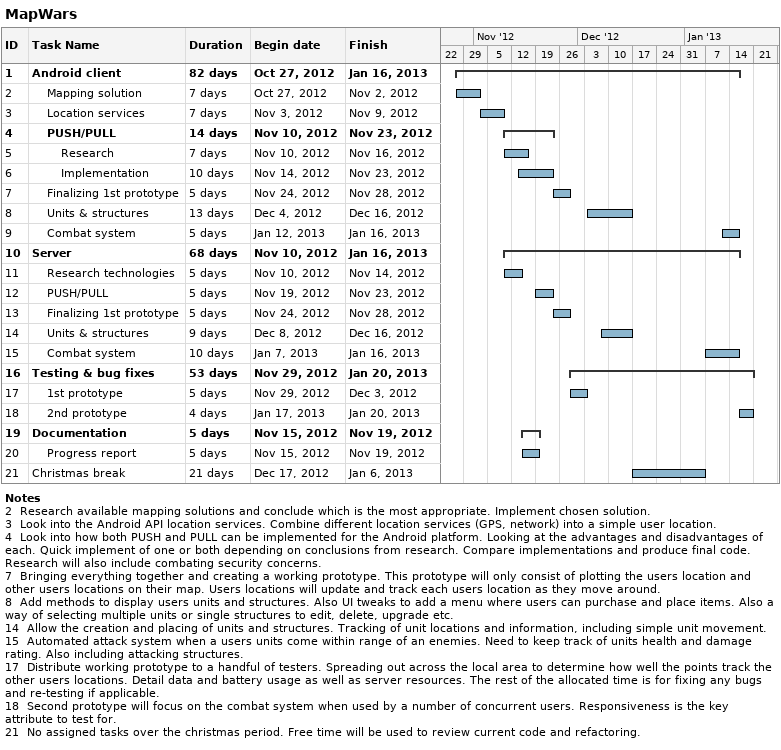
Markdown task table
MapWars

| ID | Level | Task | Duration | Start | Finish |
|---|---|---|---|---|---|
| 1 | 1 | **Android client** | 82d | 2012-10-27 | 2013-01-16 |
| 2 | 2 | Mapping solution | 7d | 2012-10-27 | 2012-11-02 |
| 3 | 2 | Location services | 7d | 2012-11-03 | 2012-11-09 |
| 4 | 2 | **PUSH/PULL** | 14d | 2012-11-10 | 2012-11-23 |
| 5 | 3 | Research | 7d | 2012-11-10 | 2012-11-16 |
| 6 | 3 | Implementation | 10d | 2012-11-14 | 2012-11-23 |
| 7 | 2 | Finalizing 1st prototype | 5d | 2012-11-24 | 2012-11-28 |
| 8 | 2 | Units & structures | 13d | 2012-12-04 | 2012-12-16 |
| 9 | 2 | Combat system | 5d | 2013-01-12 | 2013-01-16 |
| 10 | 1 | **Server** | 68d | 2012-11-10 | 2013-01-16 |
| 11 | 2 | Research technologies | 5d | 2012-11-10 | 2012-11-14 |
| 12 | 2 | PUSH/PULL | 5d | 2012-11-19 | 2012-11-23 |
| 13 | 2 | Finalizing 1st prototype | 5d | 2012-11-24 | 2012-11-28 |
| 14 | 2 | Units & structures | 9d | 2012-12-08 | 2012-12-16 |
| 15 | 2 | Combat system | 10d | 2013-01-07 | 2013-01-16 |
| 16 | 1 | **Testing & bug fixes** | 53d | 2012-11-29 | 2013-01-20 |
| 17 | 2 | 1st prototype | 5d | 2012-11-29 | 2012-12-03 |
| 18 | 2 | 2nd prototype | 4d | 2013-01-17 | 2013-01-20 |
| 19 | 1 | **Documentation** | 5d | 2012-11-15 | 2012-11-19 |
| 20 | 2 | Progress report | 5d | 2012-11-15 | 2012-11-19 |
| 21 | 1 | Christmas break | 21d | 2012-12-17 | 2013-01-06 |

Notes
- 2: Research available mapping solutions and conclude which is the most appropriate. Implement chosen solution.
- 3: Look into the Android API location services. Combine different location services (GPS, network) into a simple user location.
- 4: Look into how both PUSH and PULL can be implemented for the Android platform. Looking at the advantages and disadvantages of each. Quick implement of one or both depending on conclusions from research. Compare implementations and produce final code. Research will also include combating security concerns.
- 7: Bringing everything together and creating a working prototype. This prototype will only consist of plotting the users location and other users locations on their map. Users locations will update and track each users location as they move around.
- 8: Add methods to display users units and structures. Also UI tweaks to add a menu where users can purchase and place items. Also a way of selecting multiple units or single structures to edit, delete, upgrade etc.
- 14: Allow the creation and placing of units and structures. Tracking of unit locations and information, including simple unit movement.
- 15: Automated attack system when a users units come within range of an enemies. Need to keep track of units health and damage rating. Also including attacking structures.
- 17: Distribute working prototype to a handful of testers. Spreading out across the local area to determine how well the points track the other users locations. Detail data and battery usage as well as server resources. The rest of the allocated time is for fixing any bugs and re-testing if applicable.
- 18: Second prototype will focus on the combat system when used by a number of concurrent users. Responsiveness is the key attribute to test for.
- 21: No assigned tasks over the christmas period. Free time will be used to review current code and refactoring.
